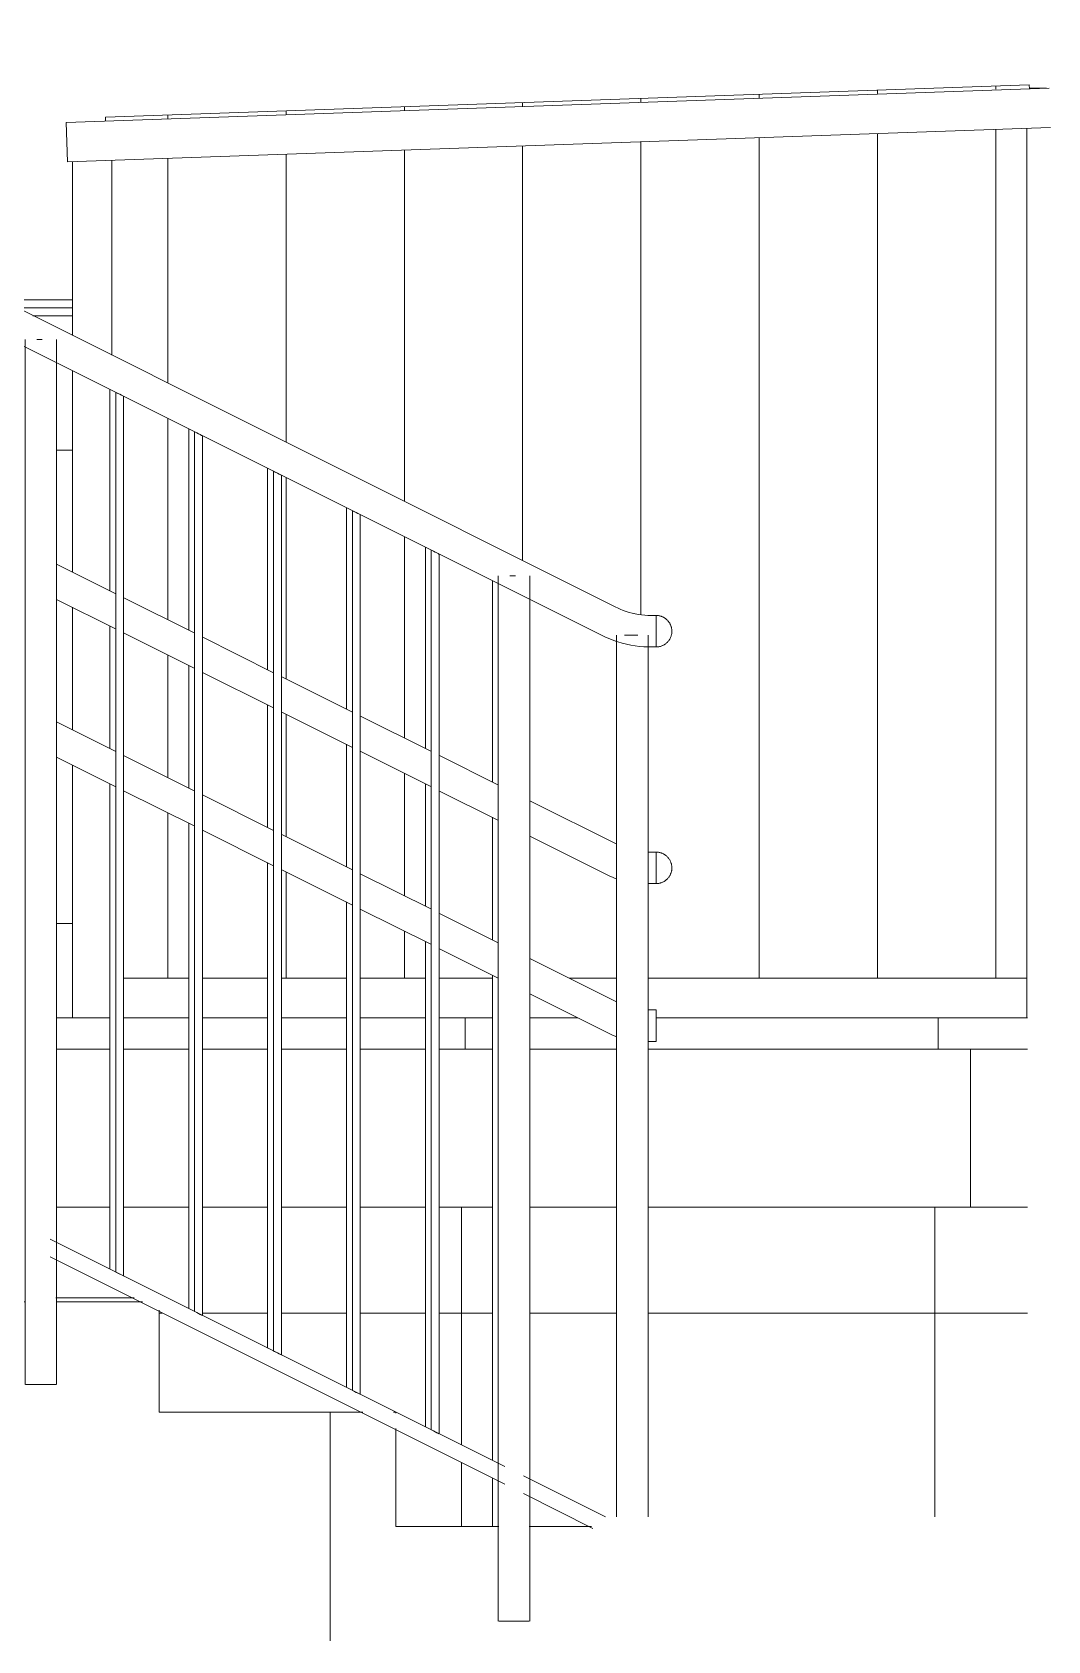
# Model space of a CAD drawing. Header units: millimetres. Extents: x -515342 to 330399, y -224905 to 507333.
# Drawn here: x 229666 to 230953, y -52629 to -50590 of the extents above; entities that cross this region are included whole.
import ezdxf

# ---------------------------------------------------------------- set-up
doc = ezdxf.new("R2010")
doc.units = ezdxf.units.MM
doc.layers.get('0').update_dxf_attribs({"lineweight": 0})
for name, color, linetype, lineweight in [('Витраж', 7, 'Continuous', 0), ('Ограждение', 7, 'Continuous', 0), ('Панели витража', 7, 'Continuous', 0), ('Перекрытие', 7, 'Continuous', 0), ('Перекрытие штриховка', 7, 'Continuous', 0), ('Стены внутренние', 7, 'Continuous', 0), ('Стены наружные', 7, 'Continuous', 0), ('Стены штриховка поверхности', 7, 'Continuous', 0)]:
    doc.layers.add(name, color=color, linetype=linetype, lineweight=lineweight)
pattern_1 = [(90, (6637.32, 0), (-150, 9e-15), [])]

# ---------------------------------------------------------------- blocks, each defined once
blk = doc.blocks.new('Ограждение - АР_Ограждение_Ограничение_D40-V229-Фасад А_-Д')
at = {"layer": 'Ограждение', "flags": 128}
for points in [[(10522.9, -500), (10523.7, -500), (10524.5, -500.1), (10525.3, -500.1), (10526.1, -500.3), (10526.9, -500.4), (10527.7, -500.6), (10528.5, -500.8), (10529.2, -501), (10530, -501.3), (10530.7, -501.6), (10531.4, -501.9), (10532.2, -502.3), (10532.9, -502.6), (10533.5, -503.1), (10534.2, -503.5), (10534.9, -504), (10535.5, -504.4), (10536.1, -505), (10536.7, -505.5), (10537.3, -506.1), (10537.8, -506.7), (10538.3, -507.3), (10538.8, -507.9), (10539.3, -508.5), (10539.8, -509.2), (10540.2, -509.9), (10540.6, -510.6), (10540.9, -511.3), (10541.3, -512), (10541.6, -512.8), (10541.8, -513.5), (10542.1, -514.3), (10542.3, -515), (10542.5, -515.8), (10542.6, -516.6), (10542.8, -517.4), (10542.8, -518.2), (10542.9, -519), (10542.9, -519.8), (10542.9, -520)], [(10542.9, -520), (10542.9, -520.8), (10542.9, -521.6), (10542.8, -522.4), (10542.7, -523.2), (10542.5, -524), (10542.4, -524.8), (10542.1, -525.5), (10541.9, -526.3), (10541.6, -527), (10541.3, -527.8), (10541, -528.5), (10540.7, -529.2), (10540.3, -529.9), (10539.9, -530.6), (10539.4, -531.3), (10539, -531.9), (10538.5, -532.6), (10538, -533.2), (10537.4, -533.8), (10536.9, -534.3), (10536.3, -534.9), (10535.7, -535.4), (10535, -535.9), (10534.4, -536.4), (10533.7, -536.8), (10533, -537.2), (10532.4, -537.6), (10531.6, -538), (10530.9, -538.3), (10530.2, -538.6), (10529.4, -538.9), (10528.7, -539.2), (10527.9, -539.4), (10527.1, -539.6), (10526.3, -539.7), (10525.5, -539.8), (10524.7, -539.9), (10523.9, -540), (10523.1, -540), (10522.9, -540)]]:
    blk.add_lwpolyline(points, dxfattribs=at)
blk = doc.blocks.new('Ограждение - АР_Ограждение_Балясина_D40 доп поручень 700_900-V238-Фасад А_-Д')
at = {"layer": 'Ограждение'}
for p, q in [((9122.9, 450), (9122.9, -875)), ((9137.7, 450), (9142.9, 450)), ((9142.9, 450), (9144.5, 450)), ((9162.9, -875), (9162.9, 450)), ((9123.5, -875), (9142.9, -875)), ((9142.9, -875), (9162.2, -875))]:
    blk.add_line(p, q, dxfattribs=at)
blk = doc.blocks.new('Ограждение - АР_Ограждение_Балясина_10-V239-Фасад А_-Д')
at = {"layer": 'Ограждение'}
for p, q in [((9237.9, 382.8), (9237.9, -732.5)), ((9247.9, -737.5), (9247.9, 377.8))]:
    blk.add_line(p, q, dxfattribs=at)
at = {"layer": 'Ограждение', "flags": 128}
for points in [[(9242.9, 380.3), (9240.7, 381.4), (9238.9, 382.2), (9238, 382.7)], [(9247.9, 377.8), (9247.7, 377.8), (9246.8, 378.3), (9245, 379.2), (9242.9, 380.3)], [(9237.9, -732.5), (9238, -732.6), (9238.9, -733), (9240.7, -733.9), (9242.9, -735)], [(9242.9, -735), (9245, -736.1), (9246.8, -737), (9247.7, -737.4)]]:
    blk.add_lwpolyline(points, dxfattribs=at)
blk = doc.blocks.new('Ограждение - АР_Ограждение_Балясина_D40 доп поручень 700_900-V241-Фасад А_-Д')
at = {"layer": 'Ограждение'}
for p, q in [((10472.9, -225), (10472.9, -1343)), ((10482.9, -225), (10492.9, -225)), ((10492.9, -225), (10499.6, -225)), ((10512.9, -1343), (10512.9, -225))]:
    blk.add_line(p, q, dxfattribs=at)
blk = doc.blocks.new('Ограждение - Ограждение-9728431-Фасад А_-Д')
at = {"layer": 'Ограждение'}
for p, q in [((10331, -1279.1), (9754.7, -990.9)), ((9754.7, -1013.3), (10331, -1301.5)), ((10458.9, -1343), (10354.7, -1290.9)), ((10354.7, -1313.3), (10442.9, -1357.4))]:
    blk.add_line(p, q, dxfattribs=at)
for name, p in [('Ограждение - АР_Ограждение_Балясина_D40 доп поручень 700_900-V238-Фасад А_-Д', (600, -300)), ('Ограждение - АР_Ограждение_Балясина_10-V239-Фасад А_-Д', (600, -300)), ('Ограждение - АР_Ограждение_Балясина_10-V239-Фасад А_-Д', (700, -350)), ('Ограждение - АР_Ограждение_Балясина_10-V239-Фасад А_-Д', (800, -400)), ('Ограждение - АР_Ограждение_Балясина_10-V239-Фасад А_-Д', (900, -450)), ('Ограждение - АР_Ограждение_Балясина_10-V239-Фасад А_-Д', (1000, -500)), ('Ограждение - АР_Ограждение_Балясина_D40 доп поручень 700_900-V238-Фасад А_-Д', (1200, -600)), ('Ограждение - АР_Ограждение_Балясина_D40 доп поручень 700_900-V241-Фасад А_-Д', (0, 0))]:
    blk.add_blockref(name, p)
blk = doc.blocks.new('Тип верхнего поручня - АР_Ограждение_Ограничение_D40-V242-Фасад А_-Д')
at = {"layer": 'Ограждение', "flags": 128}
for points in [[(10522.9, -200), (10523.7, -200), (10524.5, -200.1), (10525.3, -200.1), (10526.1, -200.3), (10526.9, -200.4), (10527.7, -200.6), (10528.5, -200.8), (10529.2, -201), (10530, -201.3), (10530.7, -201.6), (10531.4, -201.9), (10532.2, -202.3), (10532.9, -202.6), (10533.5, -203.1), (10534.2, -203.5), (10534.9, -204), (10535.5, -204.4), (10536.1, -205), (10536.7, -205.5), (10537.3, -206.1), (10537.8, -206.7), (10538.3, -207.3), (10538.8, -207.9), (10539.3, -208.5), (10539.8, -209.2), (10540.2, -209.9), (10540.6, -210.6), (10540.9, -211.3), (10541.3, -212), (10541.6, -212.8), (10541.8, -213.5), (10542.1, -214.3), (10542.3, -215), (10542.5, -215.8), (10542.6, -216.6), (10542.8, -217.4), (10542.8, -218.2), (10542.9, -219), (10542.9, -219.8), (10542.9, -220)], [(10542.9, -220), (10542.9, -220.8), (10542.9, -221.6), (10542.8, -222.4), (10542.7, -223.2), (10542.5, -224), (10542.4, -224.8), (10542.1, -225.5), (10541.9, -226.3), (10541.6, -227), (10541.3, -227.8), (10541, -228.5), (10540.7, -229.2), (10540.3, -229.9), (10539.9, -230.6), (10539.4, -231.3), (10539, -231.9), (10538.5, -232.6), (10538, -233.2), (10537.4, -233.8), (10536.9, -234.3), (10536.3, -234.9), (10535.7, -235.4), (10535, -235.9), (10534.4, -236.4), (10533.7, -236.8), (10533, -237.2), (10532.4, -237.6), (10531.6, -238), (10530.9, -238.3), (10530.2, -238.6), (10529.4, -238.9), (10528.7, -239.2), (10527.9, -239.4), (10527.1, -239.6), (10526.3, -239.7), (10525.5, -239.8), (10524.7, -239.9), (10523.9, -240), (10523.1, -240), (10522.9, -240)]]:
    blk.add_lwpolyline(points, dxfattribs=at)
blk = doc.blocks.new('Тип верхнего поручня - Верхний поручень_Внутренний_-9728835-Фасад А_-Д')
at = {"layer": 'Ограждение'}
for p, q in [((10471.7, -189.4), (9014, 539.4)), ((8996.1, 503.7), (10453.8, -225.2)), ((10522.9, -200), (10516.5, -200)), ((10522.9, -200), (10522.9, -220)), ((10522.9, -220), (10522.9, -239.3)), ((10516.5, -240), (10522.9, -240))]:
    blk.add_line(p, q, dxfattribs=at)
at = {"layer": 'Ограждение', "flags": 128}
for points in [[(10516.5, -200), (10512.5, -199.9), (10508.5, -199.7), (10504.5, -199.3), (10500.5, -198.7), (10496.6, -198), (10492.7, -197.1), (10488.8, -196.1), (10485, -194.9), (10481.2, -193.6), (10477.5, -192.1), (10473.9, -190.5), (10471.7, -189.4)], [(10453.8, -225.2), (10458.9, -227.6), (10464.1, -229.8), (10469.3, -231.8), (10474.6, -233.6), (10480, -235.2), (10485.4, -236.5), (10490.9, -237.6), (10496.4, -238.6), (10502, -239.2), (10507.6, -239.7), (10513.1, -240), (10516.5, -240)]]:
    blk.add_lwpolyline(points, dxfattribs=at)
blk = doc.blocks.new('Тип перил - АР_Ограждение_Ограничение_D40-V244-Фасад А_-Д')
at = {"layer": 'Ограждение', "flags": 128}
for points in [[(10522.9, -500), (10523.7, -500), (10524.5, -500.1), (10525.3, -500.1), (10526.1, -500.3), (10526.9, -500.4), (10527.7, -500.6), (10528.5, -500.8), (10529.2, -501), (10530, -501.3), (10530.7, -501.6), (10531.4, -501.9), (10532.2, -502.3), (10532.9, -502.6), (10533.5, -503.1), (10534.2, -503.5), (10534.9, -504), (10535.5, -504.4), (10536.1, -505), (10536.7, -505.5), (10537.3, -506.1), (10537.8, -506.7), (10538.3, -507.3), (10538.8, -507.9), (10539.3, -508.5), (10539.8, -509.2), (10540.2, -509.9), (10540.6, -510.6), (10540.9, -511.3), (10541.3, -512), (10541.6, -512.8), (10541.8, -513.5), (10542.1, -514.3), (10542.3, -515), (10542.5, -515.8), (10542.6, -516.6), (10542.8, -517.4), (10542.8, -518.2), (10542.9, -519), (10542.9, -519.8), (10542.9, -520)], [(10542.9, -520), (10542.9, -520.8), (10542.9, -521.6), (10542.8, -522.4), (10542.7, -523.2), (10542.5, -524), (10542.4, -524.8), (10542.1, -525.5), (10541.9, -526.3), (10541.6, -527), (10541.3, -527.8), (10541, -528.5), (10540.7, -529.2), (10540.3, -529.9), (10539.9, -530.6), (10539.4, -531.3), (10539, -531.9), (10538.5, -532.6), (10538, -533.2), (10537.4, -533.8), (10536.9, -534.3), (10536.3, -534.9), (10535.7, -535.4), (10535, -535.9), (10534.4, -536.4), (10533.7, -536.8), (10533, -537.2), (10532.4, -537.6), (10531.6, -538), (10530.9, -538.3), (10530.2, -538.6), (10529.4, -538.9), (10528.7, -539.2), (10527.9, -539.4), (10527.1, -539.6), (10526.3, -539.7), (10525.5, -539.8), (10524.7, -539.9), (10523.9, -540), (10523.1, -540), (10522.9, -540)]]:
    blk.add_lwpolyline(points, dxfattribs=at)
blk = doc.blocks.new('Тип перил - Перила_Внутренний_-9728852-Фасад А_-Д')
at = {"layer": 'Ограждение'}
for p, q in [((9838, -172.6), (9762.9, -135)), ((9762.9, -179.7), (9837.4, -217)), ((9938, -222.6), (9847.5, -177.3)), ((9847.7, -222.2), (9938, -267.3)), ((10038, -272.6), (9947.5, -227.3)), ((9947.7, -272.2), (10038, -317.3)), ((10138, -322.6), (10047.5, -277.3)), ((10047.7, -322.2), (10138, -367.3)), ((10238, -372.6), (10147.5, -327.3)), ((10147.7, -372.2), (10238, -417.3)), ((10323, -415.1), (10247.5, -377.3)), ((10247.7, -422.2), (10323, -459.8)), ((10473, -490.1), (10362.9, -435)), ((10362.9, -479.7), (10464.4, -530.5)), ((10522.9, -500), (10512.9, -500)), ((10522.9, -500), (10522.9, -520)), ((10522.9, -520), (10522.9, -540)), ((10512.9, -540), (10522.9, -540))]:
    blk.add_line(p, q, dxfattribs=at)
at = {"layer": 'Ограждение', "flags": 128}
blk.add_lwpolyline([(10464.4, -530.5), (10467.7, -532), (10471, -533.5), (10473, -534.2)], dxfattribs=at)
blk = doc.blocks.new('Тип перил - Перила_Внутренний_-9728893-Фасад А_-Д')
at = {"layer": 'Ограждение'}
for p, q in [((9838, -372.6), (9762.9, -335)), ((9762.9, -379.7), (9838, -417.3)), ((9938, -422.6), (9847.7, -377.4)), ((9847.7, -422.2), (9938, -467.3)), ((10038, -472.6), (9947.7, -427.4)), ((9947.7, -472.2), (10038, -517.3)), ((10138, -522.6), (10047.7, -477.4)), ((10047.7, -522.2), (10138, -567.3)), ((10238, -572.6), (10147.7, -527.4)), ((10147.7, -572.2), (10238, -617.3)), ((10322.9, -615), (10247.7, -577.4)), ((10247.7, -622.2), (10322.9, -659.7)), ((10472.9, -690), (10362.9, -635)), ((10362.9, -679.7), (10464.4, -730.5)), ((10522.9, -700), (10512.9, -700)), ((10522.9, -700), (10522.9, -720)), ((10522.9, -720), (10522.9, -740)), ((10512.9, -740), (10522.9, -740))]:
    blk.add_line(p, q, dxfattribs=at)
at = {"layer": 'Ограждение', "flags": 128}
blk.add_lwpolyline([(10464.4, -730.5), (10467.7, -732), (10471, -733.5), (10472.9, -734.2)], dxfattribs=at)
blk = doc.blocks.new('Ограждение - АР_Ограждение_Ограничение_D40-V245-Фасад А_-Д')
at = {"layer": 'Ограждение', "flags": 128}
for points in [[(10523.7, -500), (10524.5, -500.1), (10525.3, -500.1), (10526.1, -500.3), (10526.9, -500.4), (10527.7, -500.6), (10528.5, -500.8), (10529.2, -501), (10530, -501.3), (10530.7, -501.6), (10531.4, -501.9), (10532.2, -502.3), (10532.9, -502.6), (10533.5, -503.1), (10534.2, -503.5), (10534.9, -504), (10535.5, -504.4), (10536.1, -505), (10536.7, -505.5), (10537.3, -506.1), (10537.8, -506.7), (10538.3, -507.3), (10538.8, -507.9), (10539.3, -508.5), (10539.8, -509.2), (10540.2, -509.9), (10540.6, -510.6), (10540.9, -511.3), (10541.3, -512), (10541.6, -512.8)], [(10540.7, -529.2), (10540.3, -529.9), (10539.9, -530.6), (10539.4, -531.3), (10539, -531.9), (10538.5, -532.6), (10538, -533.2), (10537.4, -533.8), (10536.9, -534.3), (10536.3, -534.9), (10535.7, -535.4), (10535, -535.9), (10534.4, -536.4), (10533.7, -536.8), (10533, -537.2), (10532.4, -537.6), (10531.6, -538), (10530.9, -538.3), (10530.2, -538.6), (10529.4, -538.9), (10528.7, -539.2), (10527.9, -539.4), (10527.1, -539.6), (10526.3, -539.7), (10525.5, -539.8), (10524.7, -539.9), (10523.9, -540), (10523.1, -540), (10522.9, -540)], [(10542.9, -520), (10542.9, -520.8), (10542.9, -521.6), (10542.8, -522.4), (10542.7, -523.2), (10542.5, -524), (10542.4, -524.8)], [(10542.5, -515.8), (10542.6, -516.6), (10542.8, -517.4), (10542.8, -518.2)]]:
    blk.add_lwpolyline(points, dxfattribs=at)
blk = doc.blocks.new('Ограждение - АР_Ограждение_Балясина_10-V254-Фасад А_-Д')
at = {"layer": 'Ограждение'}
for p, q in [((9630.4, -68.7), (9630.4, 186.5)), ((9630.5, 186.5), (9630.5, 186.5)), ((9630.4, -268.7), (9630.4, -113.5)), ((9630.4, -928.8), (9630.4, -313.5))]:
    blk.add_line(p, q, dxfattribs=at)
blk = doc.blocks.new('Ограждение - АР_Ограждение_Балясина_10-V256-Фасад А_-Д')
at = {"layer": 'Ограждение'}
for p, q in [((10030.4, -268.7), (10030.4, -13.5)), ((10030.5, -13.5), (10030.5, -13.5)), ((10030.4, -468.7), (10030.4, -313.2)), ((10030.4, -1128.8), (10030.4, -513.2))]:
    blk.add_line(p, q, dxfattribs=at)
blk = doc.blocks.new('Ограждение - АР_Ограждение_Балясина_10-V257-Фасад А_-Д')
at = {"layer": 'Ограждение'}
for p, q in [((10130.4, -318.7), (10130.4, -63.5)), ((10130.5, -63.5), (10130.5, -63.5)), ((10130.4, -518.7), (10130.4, -363.3)), ((10130.4, -1178.8), (10130.4, -563.3))]:
    blk.add_line(p, q, dxfattribs=at)
blk = doc.blocks.new('Ограждение - АР_Ограждение_Балясина_10-V258-Фасад А_-Д')
at = {"layer": 'Ограждение'}
for p, q in [((10230.4, -368.7), (10230.4, -113.5)), ((10230.5, -113.5), (10230.5, -113.5)), ((10230.4, -568.7), (10230.4, -413.4)), ((10230.4, -1228.8), (10230.4, -613.6))]:
    blk.add_line(p, q, dxfattribs=at)
blk = doc.blocks.new('Ограждение - АР_Ограждение_Балясина_D40 доп поручень 700_900-V259-Фасад А_-Д')
at = {"layer": 'Ограждение'}
for p, q in [((10315.4, -411.2), (10315.4, -155.9)), ((10315.4, -611.2), (10315.4, -455.9)), ((10315.4, -1271.3), (10315.4, -655.9)), ((10315.4, -1355), (10315.4, -1293.6))]:
    blk.add_line(p, q, dxfattribs=at)
blk = doc.blocks.new('Ограждение - Ограждение-9728925-Фасад А_-Д')
for name, p in [('Ограждение - АР_Ограждение_Балясина_10-V254-Фасад А_-Д', (200, -100)), ('Ограждение - АР_Ограждение_Балясина_10-V254-Фасад А_-Д', (300, -150)), ('Ограждение - АР_Ограждение_Балясина_10-V256-Фасад А_-Д', (0, 0)), ('Ограждение - АР_Ограждение_Балясина_10-V257-Фасад А_-Д', (0, 0)), ('Ограждение - АР_Ограждение_Балясина_10-V258-Фасад А_-Д', (0, 0)), ('Ограждение - АР_Ограждение_Балясина_D40 доп поручень 700_900-V259-Фасад А_-Д', (0, 0))]:
    blk.add_blockref(name, p)
blk = doc.blocks.new('Тип верхнего поручня - АР_Ограждение_Ограничение_D40-V260-Фасад А_-Д')
at = {"layer": 'Ограждение', "flags": 128}
for points in [[(10523.7, -200), (10524.5, -200.1), (10525.3, -200.1), (10526.1, -200.3), (10526.9, -200.4), (10527.7, -200.6), (10528.5, -200.8), (10529.2, -201), (10530, -201.3), (10530.7, -201.6), (10531.4, -201.9), (10532.2, -202.3), (10532.9, -202.6), (10533.5, -203.1), (10534.2, -203.5), (10534.9, -204), (10535.5, -204.4), (10536.1, -205), (10536.7, -205.5), (10537.3, -206.1), (10537.8, -206.7), (10538.3, -207.3), (10538.8, -207.9), (10539.3, -208.5), (10539.8, -209.2), (10540.2, -209.9), (10540.6, -210.6), (10540.9, -211.3), (10541.3, -212), (10541.6, -212.8)], [(10542.9, -220), (10542.9, -220.8), (10542.9, -221.6), (10542.8, -222.4), (10542.7, -223.2), (10542.5, -224), (10542.4, -224.8)], [(10542.5, -215.8), (10542.6, -216.6), (10542.8, -217.4), (10542.8, -218.2)], [(10540.7, -229.2), (10540.3, -229.9), (10539.9, -230.6), (10539.4, -231.3), (10539, -231.9), (10538.5, -232.6), (10538, -233.2), (10537.4, -233.8), (10536.9, -234.3), (10536.3, -234.9), (10535.7, -235.4), (10535, -235.9), (10534.4, -236.4), (10533.7, -236.8), (10533, -237.2), (10532.4, -237.6), (10531.6, -238), (10530.9, -238.3), (10530.2, -238.6), (10529.4, -238.9), (10528.7, -239.2), (10527.9, -239.4), (10527.1, -239.6), (10526.3, -239.7), (10525.5, -239.8), (10524.7, -239.9), (10523.9, -240), (10523.1, -240), (10522.9, -240)]]:
    blk.add_lwpolyline(points, dxfattribs=at)
blk = doc.blocks.new('Тип верхнего поручня - Верхний поручень_Внутренний_-9729062-Фасад А_-Д')
at = {"layer": 'Ограждение'}
for p, q in [((10495.1, -197.7), (10492.7, -197.1)), ((10522.9, -200), (10516.5, -200)), ((10513.1, -240), (10516.5, -240)), ((10516.5, -240), (10522.9, -240)), ((10522.9, -239.3), (10522.9, -239.3))]:
    blk.add_line(p, q, dxfattribs=at)
at = {"layer": 'Ограждение', "flags": 128}
blk.add_lwpolyline([(10453.8, -225.2), (10458.9, -227.6), (10464.1, -229.8), (10469.3, -231.8), (10472.9, -233)], dxfattribs=at)
blk = doc.blocks.new('Тип перил - АР_Ограждение_Ограничение_D40-V261-Фасад А_-Д')
at = {"layer": 'Ограждение', "flags": 128}
for points in [[(10523.7, -500), (10524.5, -500.1), (10525.3, -500.1), (10526.1, -500.3), (10526.9, -500.4), (10527.7, -500.6), (10528.5, -500.8), (10529.2, -501), (10530, -501.3), (10530.7, -501.6), (10531.4, -501.9), (10532.2, -502.3), (10532.9, -502.6), (10533.5, -503.1), (10534.2, -503.5), (10534.9, -504), (10535.5, -504.4), (10536.1, -505), (10536.7, -505.5), (10537.3, -506.1), (10537.8, -506.7), (10538.3, -507.3), (10538.8, -507.9), (10539.3, -508.5), (10539.8, -509.2), (10540.2, -509.9), (10540.6, -510.6), (10540.9, -511.3), (10541.3, -512), (10541.6, -512.8)], [(10540.7, -529.2), (10540.3, -529.9), (10539.9, -530.6), (10539.4, -531.3), (10539, -531.9), (10538.5, -532.6), (10538, -533.2), (10537.4, -533.8), (10536.9, -534.3), (10536.3, -534.9), (10535.7, -535.4), (10535, -535.9), (10534.4, -536.4), (10533.7, -536.8), (10533, -537.2), (10532.4, -537.6), (10531.6, -538), (10530.9, -538.3), (10530.2, -538.6), (10529.4, -538.9), (10528.7, -539.2), (10527.9, -539.4), (10527.1, -539.6), (10526.3, -539.7), (10525.5, -539.8), (10524.7, -539.9), (10523.9, -540), (10523.1, -540), (10522.9, -540)], [(10542.9, -520), (10542.9, -520.8), (10542.9, -521.6), (10542.8, -522.4), (10542.7, -523.2), (10542.5, -524), (10542.4, -524.8)], [(10542.5, -515.8), (10542.6, -516.6), (10542.8, -517.4), (10542.8, -518.2)]]:
    blk.add_lwpolyline(points, dxfattribs=at)
blk = doc.blocks.new('Тип перил - Перила_Внутренний_-9729076-Фасад А_-Д')
at = {"layer": 'Ограждение', "flags": 128}
blk.add_lwpolyline([(10464.4, -530.5), (10467.7, -532), (10471, -533.5), (10473, -534.2)], dxfattribs=at)
blk = doc.blocks.new('Тип перил - Перила_Внутренний_-9729090-Фасад А_-Д')
at = {"layer": 'Ограждение', "flags": 128}
blk.add_lwpolyline([(10464.4, -730.5), (10467.7, -732), (10471, -733.5), (10472.9, -734.2)], dxfattribs=at)
blk = doc.blocks.new('Системная панель - АР_ПанельВитража_Монолитный поликарбонат 6мм-V290-Фасад А_-Д')
at = {"layer": 'Панели витража'}
h = blk.add_hatch(dxfattribs=at)
h.set_pattern_fill('FP_67', color=256, style=0, pattern_type=2)
h.set_pattern_definition(pattern_1)
h.paths.add_polyline_path([(9825, 426.7), (10996.3, 468.5), (10996.1, 472.6), (9824.8, 431.7)])
for p, q in [((9824.8, 431.7), (10996.1, 472.6)), ((10996.3, 467.6), (10996.1, 472.6)), ((9825, 426.7), (9824.8, 431.7))]:
    blk.add_line(p, q, dxfattribs=at)
blk = doc.blocks.new('Прямоугольный импост - АР_Импост_50х50 _труба_-10266032-Фасад А_-Д')
at = {"layer": 'Витраж'}
for p, q in [((9775, 425), (11021.3, 468.5)), ((9776.7, 375), (9775, 425)), ((11023, 418.6), (9776.7, 375))]:
    blk.add_line(p, q, dxfattribs=at)
blk = doc.blocks.new('Прямоугольный импост - АР_Импост_50х50 _труба_-10266434-Фасад А_-Д')
at = {"layer": 'Витраж'}
for p, q in [((9782.9, 375.2), (9782.9, 155)), ((9782.9, 110.3), (9782.9, -145)), ((9782.9, -189.7), (9782.9, -345)), ((9782.9, -389.7), (9782.9, -710))]:
    blk.add_line(p, q, dxfattribs=at)
blk = doc.blocks.new('Системная панель - АР_ПанельВитража_Монолитный поликарбонат 6мм-10266439-Фасад А_-Д')
at = {"layer": 'Панели витража'}
h = blk.add_hatch(dxfattribs=at)
h.set_pattern_fill('FP_67', color=256, style=0, pattern_type=2)
h.set_pattern_definition(pattern_1)
h.paths.add_polyline_path([(9847.7, -660), (9930.5, -660), (9930.5, -463.5), (9847.7, -422.2), (9847.7, -613.6)])
h.paths.add_polyline_path([(10471, -660), (10472.9, -660), (10472.9, -533.5), (10459.6, -528.1), (10362.9, -479.7), (10362.9, -635), (10412.9, -660), (10468.9, -660)])
h.paths.add_polyline_path([(10960.4, -660), (10992.9, -660), (10992.9, 417.5), (9832.9, 377), (9833.2, 129.8), (10478.2, -191.8), (10494.2, -197.6), (10528.9, -202.3), (10536.2, -206.1), (10537.9, -208.8), (10542.4, -217), (10541.2, -215.8), (10540.9, -217), (10540.2, -217.6), (10540.2, -218.5), (10541.4, -220.3), (10539.3, -222.8), (10540.2, -223.4), (10540.6, -224.2), (10541.3, -224.8), (10542.2, -225), (10539.4, -229.1), (10531.8, -237.2), (10526.7, -238.4), (10516.5, -239.3), (10516.5, -240), (10512.9, -240), (10512.9, -500), (10524.6, -500.7), (10537.9, -507.4), (10537.9, -508.8), (10542, -514.5), (10541.2, -515.8), (10540.3, -516.2), (10540.2, -517.6), (10540.2, -518.5), (10541.4, -520.3), (10539.3, -522.8), (10540.2, -523.4), (10540.6, -524.2), (10541.3, -524.8), (10542.2, -525), (10539.4, -529), (10531.8, -537.2), (10526.7, -538.4), (10522.9, -539.3), (10522.9, -540), (10512.9, -540), (10512.9, -660), (10831.1, -660)])
h.paths.add_polyline_path([(9947.7, -660), (10030.5, -660), (10030.5, -513.5), (9947.7, -472.2), (9947.7, -613.6)])
h.paths.add_polyline_path([(10047.7, -660), (10130.5, -660), (10130.5, -563.5), (10047.7, -522.2), (10047.7, -613.6)])
h.paths.add_polyline_path([(10147.7, -660), (10230.5, -660), (10230.5, -613.5), (10147.7, -572.2), (10147.7, -613.6)])
h.paths.add_polyline_path([(10315.4, -660), (10315.4, -656), (10247.7, -622.2), (10247.7, -660), (10314, -660)])
h.paths.add_polyline_path([(10315.4, -611.2), (10315.4, -456), (10247.7, -422.2), (10247.7, -577.4), (10314, -610.6)])
h.paths.add_polyline_path([(10230.5, -568.8), (10230.5, -413.5), (10147.7, -372.2), (10147.7, -527.4), (10184.7, -545.9)])
h.paths.add_polyline_path([(10130.5, -518.8), (10130.5, -363.5), (10047.7, -322.2), (10047.7, -477.4), (10121.8, -514.5)])
h.paths.add_polyline_path([(10472.9, -490), (10472.9, -232.1), (10449.1, -222.8), (10362.9, -179.7), (10362.9, -435), (10471, -489.1)])
h.paths.add_polyline_path([(10030.5, -468.8), (10030.5, -313.5), (9947.7, -272.2), (9947.7, -427.4)])
h.paths.add_polyline_path([(9930.5, -418.8), (9930.5, -263.5), (9847.7, -222.2), (9847.7, -377.4), (9926.2, -416.7)])
h.paths.add_polyline_path([(10315.4, -411.2), (10315.4, -156), (10247.7, -122.2), (10247.7, -377.4), (10314, -410.6)])
h.paths.add_polyline_path([(10230.5, -368.8), (10230.5, -113.5), (10147.7, -72.2), (10147.7, -327.4), (10184.7, -345.9)])
h.paths.add_polyline_path([(10130.5, -318.8), (10130.5, -63.5), (10047.7, -22.2), (10047.7, -277.4), (10125.2, -316.2)])
h.paths.add_polyline_path([(10030.5, -268.8), (10030.5, -13.5), (9947.7, 27.8), (9947.7, -227.4)])
h.paths.add_polyline_path([(9930.5, -218.8), (9930.5, 36.5), (9847.7, 77.8), (9847.7, -177.4), (9926.8, -217)])
for p, q in [((10992.9, -660), (10992.9, 417.5)), ((9832.9, 377), (9832.9, 130)), ((9847.7, -660), (9930.5, -660)), ((9947.7, -660), (10030.5, -660)), ((10047.7, -660), (10130.5, -660)), ((10147.7, -660), (10230.5, -660)), ((10247.7, -660), (10315.4, -660)), ((10412.9, -660), (10472.9, -660)), ((10512.9, -660), (10992.9, -660))]:
    blk.add_line(p, q, dxfattribs=at)
blk = doc.blocks.new('Прямоугольный импост - АР_Импост_50х50 _труба_-10266443-Фасад А_-Д')
at = {"layer": 'Витраж'}
for p, q in [((10996.3, 468.4), (11017.9, 468.4)), ((10992.9, -660), (10992.9, -710))]:
    blk.add_line(p, q, dxfattribs=at)
blk = doc.blocks.new('Прямоугольный импост - АР_Импост_50х50 _труба_-10266099-Фасад А_-Д')
at = {"layer": 'Витраж'}
blk.add_line((10992.9, -660), (10992.9, -710), dxfattribs=at)
blk = doc.blocks.new('СД_Люблино_Фасады_rvt-2-Фасад А_-Д')
at = {"layer": 'Перекрытие штриховка', "true_color": 0xcacaca}
h = blk.add_hatch(dxfattribs=at)
h.set_pattern_fill('FP_59', color=9, style=0, pattern_type=2)
h.set_pattern_definition([(0, (8214, 0), (0, 600), []), (90, (8214, 0), (-600, 4e-14), [])])
h.paths.add_polyline_path([(8992.9, -750), (9115.4, -750), (9115.4, -710), (8992.9, -710), (8992.9, -712.8)])
h.paths.add_polyline_path([(9162.9, -750), (9228.1, -750), (9162.9, -717.4)])
h.paths.add_polyline_path([(10993.6, -750), (10993.6, -710), (10522.9, -710), (10522.9, -740), (10512.9, -740), (10512.9, -750), (10960.4, -750)])
h.paths.add_polyline_path([(9272.9, -750), (9330.5, -750), (9330.5, -710), (9247.7, -710), (9248, -737.6), (9263.6, -745.4)])
h.paths.add_polyline_path([(9347.7, -750), (9430.5, -750), (9430.5, -710), (9347.7, -710), (9347.7, -712.8)])
h.paths.add_polyline_path([(9447.7, -750), (9530.5, -750), (9530.5, -710), (9447.7, -710), (9447.7, -712.8)])
h.paths.add_polyline_path([(9547.7, -750), (9630.5, -750), (9630.5, -710), (9547.7, -710), (9547.7, -712.8)])
h.paths.add_polyline_path([(9647.7, -750), (9715.4, -750), (9715.4, -710), (9647.7, -710), (9647.7, -712.8)])
h.paths.add_polyline_path([(9762.9, -750), (9830.5, -750), (9830.5, -710), (9762.9, -710), (9762.9, -712.8)])
h.paths.add_polyline_path([(9847.7, -750), (9930.5, -750), (9930.5, -710), (9847.7, -710), (9847.7, -712.8)])
h.paths.add_polyline_path([(9947.7, -750), (10030.5, -750), (10030.5, -710), (9947.7, -710), (9947.7, -712.8)])
h.paths.add_polyline_path([(10047.7, -750), (10130.5, -750), (10130.5, -710), (10047.7, -710), (10047.7, -712.8)])
h.paths.add_polyline_path([(10147.7, -750), (10230.5, -750), (10230.5, -710), (10147.7, -710), (10147.7, -712.8)])
h.paths.add_polyline_path([(10247.7, -750), (10315.4, -750), (10315.4, -710), (10247.7, -710), (10247.7, -712.8)])
h.paths.add_polyline_path([(10362.9, -750), (10472.9, -750), (10472.9, -733.5), (10459.6, -728.1), (10423.4, -710), (10362.9, -710), (10362.9, -730.5)])
h.paths.add_polyline_path([(9230.5, -728.8), (9230.5, -710), (9192.9, -710), (9215.1, -721.1)])
at = {"layer": 'Стены штриховка поверхности', "true_color": 0xcacaca}
h = blk.add_hatch(dxfattribs=at)
h.set_pattern_fill('FP_54', color=9, style=0, pattern_type=2)
h.set_pattern_definition([(0, (16055, -3120), (0, 600), []), (90, (16055, -3120), (-600, 4e-14), [])])
h.paths.add_polyline_path([(10960.4, -950), (10993.6, -950), (10993.6, -750), (10512.9, -750), (10512.9, -950), (10831.1, -950)])
h.paths.add_polyline_path([(9993.9, -950), (10030.5, -950), (10030.5, -750), (9947.7, -750), (9947.7, -950)])
h.paths.add_polyline_path([(9930.5, -950), (9930.5, -750), (9847.7, -750), (9847.7, -950), (9926.2, -950)])
h.paths.add_polyline_path([(10047.7, -950), (10130.5, -950), (10130.5, -750), (10047.7, -750), (10047.7, -911.1)])
h.paths.add_polyline_path([(9830.5, -950), (9830.5, -750), (9762.9, -750), (9762.9, -950), (9796.9, -950)])
h.paths.add_polyline_path([(9672.9, -950), (9715.4, -950), (9715.4, -750), (9647.7, -750), (9647.7, -937.4), (9667.6, -947.4)])
h.paths.add_polyline_path([(10472.9, -950), (10472.9, -750), (10362.9, -750), (10362.9, -950), (10443.3, -950)])
h.paths.add_polyline_path([(10315.4, -950), (10315.4, -750), (10247.7, -750), (10247.7, -950), (10314, -950)])
h.paths.add_polyline_path([(10147.7, -950), (10230.5, -950), (10230.5, -750), (10147.7, -750), (10147.7, -911.1)])
h.paths.add_polyline_path([(9628.1, -950), (9592.9, -932.4), (9592.9, -950)])
h.paths.add_polyline_path([(9630.5, -928.8), (9630.5, -750), (9547.7, -750), (9547.7, -887.4), (9595.1, -911.1)])
h.paths.add_polyline_path([(9409.1, -920), (9568.1, -920), (9292.9, -782.4), (9292.9, -920), (9405.3, -920)])
h.paths.add_polyline_path([(9530.5, -878.8), (9530.5, -750), (9447.7, -750), (9447.7, -837.4)])
h.paths.add_polyline_path([(9430.5, -828.8), (9430.5, -750), (9347.7, -750), (9347.7, -787.4), (9409.1, -818.1)])
h.paths.add_polyline_path([(9330.5, -778.8), (9330.5, -750), (9272.9, -750), (9312.1, -769.6)])
h.paths.add_polyline_path([(9115.4, -775), (9115.4, -750), (8992.9, -750), (8992.9, -775), (9085.9, -775)])
h.paths.add_polyline_path([(9215.1, -775), (9278.1, -775), (9228.1, -750), (9162.9, -750), (9162.9, -775)])
h.paths.add_polyline_path([(9630.5, -710), (9630.5, -313.5), (9547.7, -272.2), (9547.7, -710)])
h.paths.add_polyline_path([(9409.1, -710), (9430.5, -710), (9430.5, -213.5), (9347.7, -172.2), (9347.7, -710)])
h.paths.add_polyline_path([(9510.9, -710), (9530.5, -710), (9530.5, -263.5), (9447.7, -222.2), (9447.7, -710)])
h.paths.add_polyline_path([(9312.1, -710), (9330.5, -710), (9330.5, -163.5), (9247.7, -122.2), (9247.7, -710), (9279.8, -710)])
h.paths.add_polyline_path([(9230.5, -710), (9230.5, -113.5), (9162.9, -79.7), (9162.9, -695), (9192.9, -710), (9215.1, -710)])
h.paths.add_polyline_path([(9115.4, -710), (9115.4, -693.6), (8992.9, -632.4), (8992.9, -710), (9085.9, -710)])
h.paths.add_polyline_path([(9647.7, -710), (9715.4, -710), (9715.4, -356), (9647.7, -322.2), (9647.7, -664.6)])
h.paths.add_polyline_path([(9762.9, -710), (9782.9, -710), (9782.9, -389.7), (9762.9, -379.7), (9762.9, -613.6)])
h.paths.add_polyline_path([(9115.4, -671.2), (9115.4, -56), (8997.9, 2.8), (8997.2, -563.7), (8982.9, -563.7), (8983, -610), (8993.5, -610.3), (9102, -664.6)])
h.paths.add_polyline_path([(9782.9, -345), (9782.9, -189.7), (9762.9, -179.7), (9762.9, -335)])
h.paths.add_polyline_path([(16002.1, -320), (16005, -320), (16005, 180), (15882.9, 179.6), (15882.9, -320)])
h.paths.add_polyline_path([(9715.4, -311.2), (9715.4, -156), (9647.7, -122.2), (9647.7, -277.4), (9667.6, -287.4)])
h.paths.add_polyline_path([(9630.5, -268.8), (9630.5, -113.5), (9547.7, -72.2), (9547.7, -227.4)])
h.paths.add_polyline_path([(9530.5, -218.8), (9530.5, -63.5), (9447.7, -22.2), (9447.7, -177.4), (9526.8, -217)])
h.paths.add_polyline_path([(9430.5, -168.8), (9430.5, -13.5), (9347.7, 27.8), (9347.7, -127.4), (9409.1, -158.1)])
h.paths.add_polyline_path([(9782.9, -145), (9782.9, 110.3), (9762.9, 120.3), (9762.9, -135)])
h.paths.add_polyline_path([(9330.5, -118.8), (9330.5, 36.5), (9247.7, 77.4), (9247.7, -77.4), (9328.5, -117.8)])
h.paths.add_polyline_path([(9715.4, -111.2), (9715.4, 144), (9647.7, 177.8), (9647.7, -77.4), (9667.6, -87.4)])
h.paths.add_polyline_path([(9230.5, -68.8), (9230.5, 86.5), (9162.9, 120.3), (9162.9, -35), (9229.4, -68.3)])
h.paths.add_polyline_path([(9630.5, -68.8), (9630.5, 180), (9547.7, 179.6), (9547.7, -27.4)])
h.paths.add_polyline_path([(8957.9, -50), (8957.9, 10), (8770.4, 10), (8770.4, -50), (8956.6, -50)])
h.paths.add_polyline_path([(8655.4, -50), (8730.4, -50), (8730.4, 10), (8655.4, 10), (8655.4, -18.7)])
h.paths.add_polyline_path([(8645.4, -50), (8645.4, 10), (8637.9, 10), (8637.9, -50)])
h.paths.add_polyline_path([(9530.5, -18.8), (9530.5, 180), (9447.7, 179.6), (9447.7, 22.6), (9530.2, -18.7)])
h.paths.add_polyline_path([(9115.4, -11.2), (9115.4, 144), (9043.4, 180), (8997.9, 179.6), (8998.9, 46.3), (9008.2, 42.3), (9085.9, 3.5)])
h.paths.add_polyline_path([(9430.5, 31.2), (9430.5, 180), (9347.7, 179.6), (9347.7, 72.6), (9409.1, 41.9)])
h.paths.add_polyline_path([(8881.3, 50), (8883.3, 50), (8879, 58.1), (8871.2, 77), (8869.3, 90), (8867.9, 100), (8867.9, 180), (8770.4, 179.6), (8770.4, 50), (8881.2, 50)])
h.paths.add_polyline_path([(8957.9, 50), (8957.9, 180), (8907.9, 179.6), (8907.9, 98.3), (8911.2, 82.9), (8917.8, 70.4), (8924.4, 63), (8936.7, 55), (8948.1, 51.2), (8956.6, 50.2)])
h.paths.add_polyline_path([(8637.9, 50), (8645.4, 50), (8645.4, 180), (8637.9, 179.6), (8637.9, 80.5)])
h.paths.add_polyline_path([(8655.4, 50), (8730.4, 50), (8730.4, 180), (8655.4, 179.6), (8655.4, 80.5)])
h.paths.add_polyline_path([(9330.5, 81.2), (9330.5, 180), (9247.7, 179.6), (9247.7, 122.6), (9312.1, 90.4)])
h.paths.add_polyline_path([(9230.5, 131.2), (9230.5, 180), (9162.9, 179.6), (9162.9, 165), (9215.1, 138.9)])
h.paths.add_polyline_path([(9782.9, 155), (9782.9, 180), (9733.6, 179.6)])
h = blk.add_hatch(dxfattribs=at)
h.set_pattern_fill('FP_65', color=9, style=0, pattern_type=2)
h.set_pattern_definition([(0, (10442.85, 0), (0, 600), []), (90, (10442.85, 0), (-600, 4e-14), [])])
h.paths.add_polyline_path([(9247.5, -1500), (10442.9, -1500), (10442.9, -1355.9), (10441.1, -1355), (10362.2, -1355), (10362.2, -1475), (10323.5, -1475), (10323.5, -1355), (10192.9, -1355), (10192.9, -1230.9), (10151.1, -1210), (9892.9, -1210), (9892.9, -1080.9), (9861.1, -1065), (9762.2, -1065), (9762.2, -1175), (9723.5, -1175), (9723.5, -1065), (9592.9, -1065), (9592.9, -930.9), (9571.1, -920), (9292.9, -920), (9292.9, -780.9), (9279.8, -775), (9162.2, -775), (9162.2, -875), (9123.5, -875), (9123.5, -775), (8992.9, -775), (8992.2, -630.5), (8988.8, -630), (8769.7, -630), (8769.7, -800), (8731, -800), (8731, -630), (8169.7, -630), (8169.7, -800), (8131, -800), (8131, -630), (7569.7, -630), (7569.7, -800), (7531, -800), (7531, -630), (7342.9, -630), (7342.9, -1010), (6553, -1010.3), (6553, -1017.5), (7252.2, -1017.5), (7252.2, -1450), (7761.5, -1450), (7761.5, -1500), (9215.1, -1500)])
h.paths.add_polyline_path([(10192.9, -1211.5), (10192.9, -1210), (10189.9, -1210)])
h.paths.add_polyline_path([(5660.1, -1017.5), (5876.9, -1017.5), (5876.9, -1010), (5539.9, -1010.3), (5539.9, -1017.5)])
h.paths.add_polyline_path([(6047.9, -1017.5), (6526.9, -1017.5), (6526.9, -1010), (5903, -1010.3), (5903, -1017.5), (5918.6, -1017.5)])
h = blk.add_hatch(dxfattribs=at)
h.set_pattern_fill('FP_56', color=9, style=0, pattern_type=2)
h.set_pattern_definition([(0, (16009.5, -3014), (0, 600), []), (90, (16009.5, -3014), (-600, 4e-14), [])])
h.paths.add_polyline_path([(10192.9, -1355), (10315.4, -1355), (10315.4, -1293.6), (10192.9, -1232.4), (10192.9, -1307.7)])
h.paths.add_polyline_path([(10362.9, -1355), (10438.1, -1355), (10362.9, -1317.4), (10362.9, -1348)])
h.paths.add_polyline_path([(10472.9, -1343), (10472.9, -950), (10362.9, -950), (10362.9, -1295), (10458.9, -1343)])
h.paths.add_polyline_path([(10572.5, -1343), (10993.6, -1343), (10993.6, -950), (10512.9, -950), (10512.9, -1343)])
h.paths.add_polyline_path([(10315.4, -1271.2), (10315.4, -950), (10247.7, -950), (10247.7, -1237.4), (10314, -1270.6)])
h.paths.add_polyline_path([(10230.5, -1228.8), (10230.5, -950), (10147.7, -950), (10147.7, -1187.4), (10192.9, -1210)])
h.paths.add_polyline_path([(9892.9, -1210), (10148.1, -1210), (9892.9, -1082.4), (9892.9, -1208.6)])
h.paths.add_polyline_path([(10130.5, -1178.8), (10130.5, -950), (10047.7, -950), (10047.7, -1137.4), (10055.4, -1141.3)])
h.paths.add_polyline_path([(10030.5, -1128.8), (10030.5, -950), (9947.7, -950), (9947.7, -1087.4), (9991.7, -1109.4)])
h.paths.add_polyline_path([(9930.5, -1078.8), (9930.5, -950), (9847.7, -950), (9847.7, -1037.4), (9926.2, -1076.7)])
h.paths.add_polyline_path([(9796.9, -1065), (9858.1, -1065), (9762.9, -1017.4), (9762.9, -1065)])
h.paths.add_polyline_path([(9592.9, -1065), (9715.4, -1065), (9715.4, -993.6), (9628.1, -950), (9592.9, -950), (9592.9, -1010.3)])
h.paths.add_polyline_path([(9830.5, -1028.8), (9830.5, -950), (9762.9, -950), (9762.9, -995), (9796.9, -1012)])
h.paths.add_polyline_path([(9715.4, -971.2), (9715.4, -950), (9672.9, -950)])
at = {"layer": 'Перекрытие'}
for p, q in [((9762.9, -710), (9830.5, -710)), ((9847.7, -710), (9930.5, -710)), ((9947.7, -710), (10030.5, -710)), ((10047.7, -710), (10130.5, -710)), ((10147.7, -710), (10230.5, -710)), ((10247.7, -710), (10315.4, -710)), ((10362.9, -710), (10423.5, -710)), ((10522.9, -710), (10993.6, -710)), ((9830.5, -750), (9762.6, -750)), ((9930.5, -750), (9847.7, -750)), ((10030.5, -750), (9947.7, -750)), ((10130.5, -750), (10047.7, -750)), ((10230.5, -750), (10147.7, -750)), ((10315.4, -750), (10247.7, -750)), ((10472.9, -750), (10362.9, -750)), ((10993.6, -750), (10512.9, -750))]:
    blk.add_line(p, q, dxfattribs=at)
at = {"layer": 'Стены внутренние'}
for p, q in [((9692.9, 200), (9782.9, 200)), ((9782.9, 180), (9732.9, 180)), ((9830.5, -950), (9762.7, -950)), ((9930.6, -950), (9847.7, -950)), ((10030.6, -950), (9947.7, -950)), ((10130.7, -950), (10047.7, -950)), ((10230.5, -950), (10147.7, -950)), ((10315.4, -950), (10247.7, -950)), ((10472.9, -950), (10362.9, -950)), ((10993.6, -950), (10512.9, -950)), ((9861.1, -1065), (9762, -1065)), ((9892.9, -1210), (9892.9, -1080.9)), ((10151.1, -1210), (9892.9, -1210)), ((10192.9, -1210), (10189.9, -1210)), ((10192.9, -1211.5), (10192.9, -1210)), ((10192.9, -1355), (10192.9, -1230.9)), ((10323.5, -1355), (10192.9, -1355)), ((10441.1, -1355), (10362, -1355))]:
    blk.add_line(p, q, dxfattribs=at)
at = {"layer": 'Стены наружные'}
blk.add_line((9782.9, 190), (9712.9, 190), dxfattribs=at)
at = {"layer": 'Витраж', "lineweight": 9}
for name in ['Прямоугольный импост - АР_Импост_50х50 _труба_-10266032-Фасад А_-Д', 'Прямоугольный импост - АР_Импост_50х50 _труба_-10266443-Фасад А_-Д', 'Прямоугольный импост - АР_Импост_50х50 _труба_-10266434-Фасад А_-Д', 'Прямоугольный импост - АР_Импост_50х50 _труба_-10266099-Фасад А_-Д']:
    blk.add_blockref(name, (0, 0), dxfattribs=at)
at = {"layer": 'Ограждение', "lineweight": 9}
for name, p in [('Тип верхнего поручня - Верхний поручень_Внутренний_-9728835-Фасад А_-Д', (0, 0)), ('Тип верхнего поручня - Верхний поручень_Внутренний_-9729062-Фасад А_-Д', (0, 0)), ('Ограждение - Ограждение-9728431-Фасад А_-Д', (0, 0)), ('Ограждение - Ограждение-9728925-Фасад А_-Д', (0, 0)), ('Тип перил - Перила_Внутренний_-9728852-Фасад А_-Д', (0, 0)), ('Тип перил - Перила_Внутренний_-9729076-Фасад А_-Д', (0, 0)), ('Тип перил - Перила_Внутренний_-9728893-Фасад А_-Д', (0, 0)), ('Тип перил - Перила_Внутренний_-9729090-Фасад А_-Д', (0, 0)), ('Ограждение - АР_Ограждение_Ограничение_D40-V229-Фасад А_-Д', (0, 300)), ('Тип верхнего поручня - АР_Ограждение_Ограничение_D40-V242-Фасад А_-Д', (0, 0)), ('Ограждение - АР_Ограждение_Ограничение_D40-V245-Фасад А_-Д', (0, 300)), ('Тип верхнего поручня - АР_Ограждение_Ограничение_D40-V260-Фасад А_-Д', (0, 0)), ('Ограждение - АР_Ограждение_Ограничение_D40-V229-Фасад А_-Д', (0, 0)), ('Тип перил - АР_Ограждение_Ограничение_D40-V244-Фасад А_-Д', (0, 0)), ('Ограждение - АР_Ограждение_Ограничение_D40-V245-Фасад А_-Д', (0, 0)), ('Тип перил - АР_Ограждение_Ограничение_D40-V261-Фасад А_-Д', (0, 0))]:
    blk.add_blockref(name, p, dxfattribs=at)
at = {"layer": 'Панели витража', "lineweight": 9}
for name in ['Системная панель - АР_ПанельВитража_Монолитный поликарбонат 6мм-V290-Фасад А_-Д', 'Системная панель - АР_ПанельВитража_Монолитный поликарбонат 6мм-10266439-Фасад А_-Д']:
    blk.add_blockref(name, (0, 0), dxfattribs=at)

msp = doc.modelspace()

# ---------------------------------------------------------------- block references
msp.add_blockref('СД_Люблино_Фасады_rvt-2-Фасад А_-Д', (219933.6471, -51129.182))

doc.saveas('drawing.dxf')
